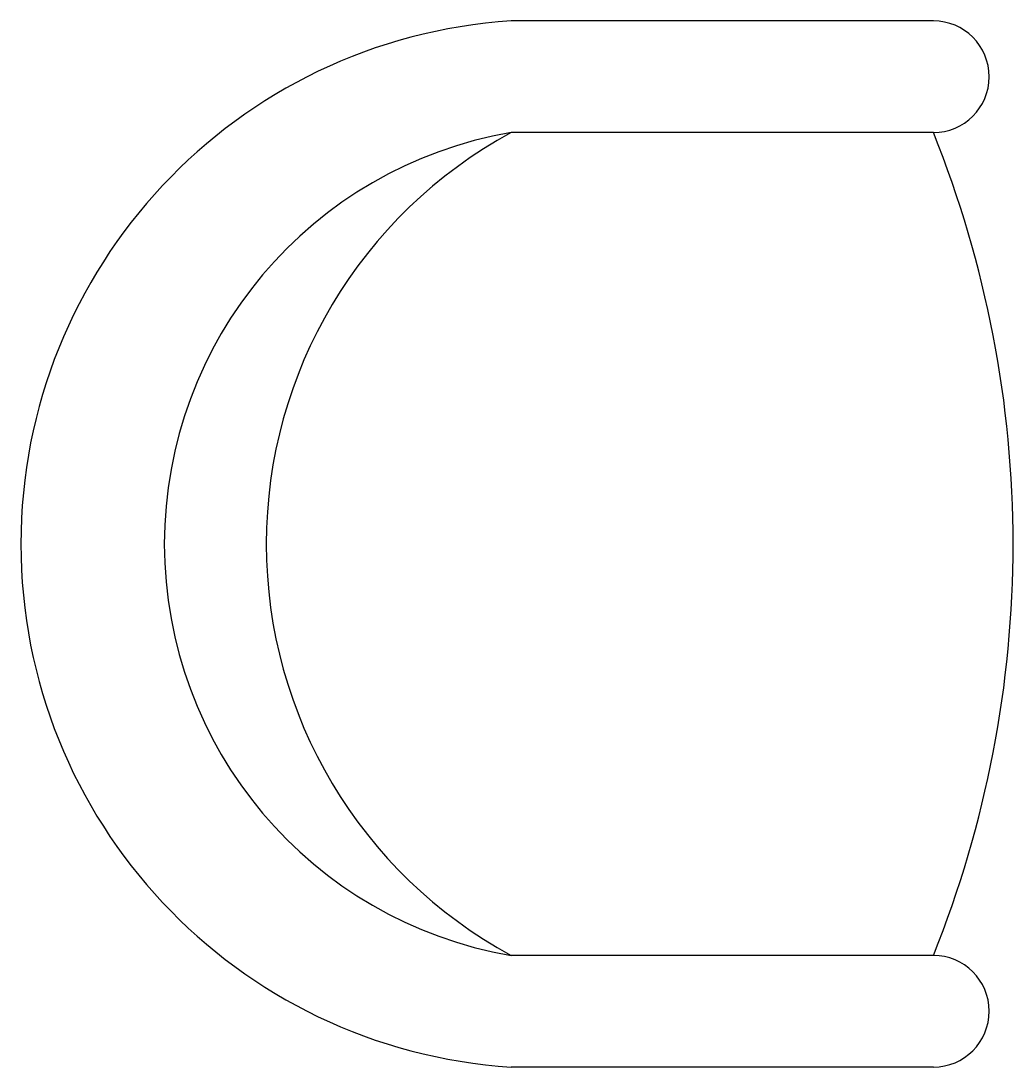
# Model space of a CAD drawing. Header units: millimetres. Extents: x -835.693 to -834.953, y 2708.51 to 2709.29.
import ezdxf

# ---------------------------------------------------------------- set-up
doc = ezdxf.new("R2010")
doc.units = ezdxf.units.MM
doc.header["$LTSCALE"] = 10
doc.layers.add('Móveis_sofás', color=2, linetype='Continuous')

msp = doc.modelspace()

# ---------------------------------------------------------------- linework, layer by layer
at = {"layer": 'Móveis_sofás'}
for p, q in [((-835.01224, 2709.28955), (-835.3271, 2709.28955)), ((-835.01224, 2709.2063), (-835.3271, 2709.2063)), ((-835.01224, 2708.59281), (-835.3271, 2708.59281)), ((-835.01224, 2708.50955), (-835.3271, 2708.50955))]:
    msp.add_line(p, q, dxfattribs=at)
for centre, radius, start, end in [((-835.30197, 2708.89955), 0.39081, 93.68737, 266.31263), ((-835.01224, 2709.24793), 0.04163, 270, 90), ((-835.2746, 2708.89955), 0.31121, 99.71283, 260.28717), ((-835.16093, 2708.89955), 0.34886, 118.44485, 241.55515), ((-835.77366, 2708.89955), 0.82089, 338.05734, 21.94266), ((-835.01224, 2708.55118), 0.04163, 270, 90)]:
    msp.add_arc(centre, radius, start, end, dxfattribs=at)

doc.saveas('drawing.dxf')
